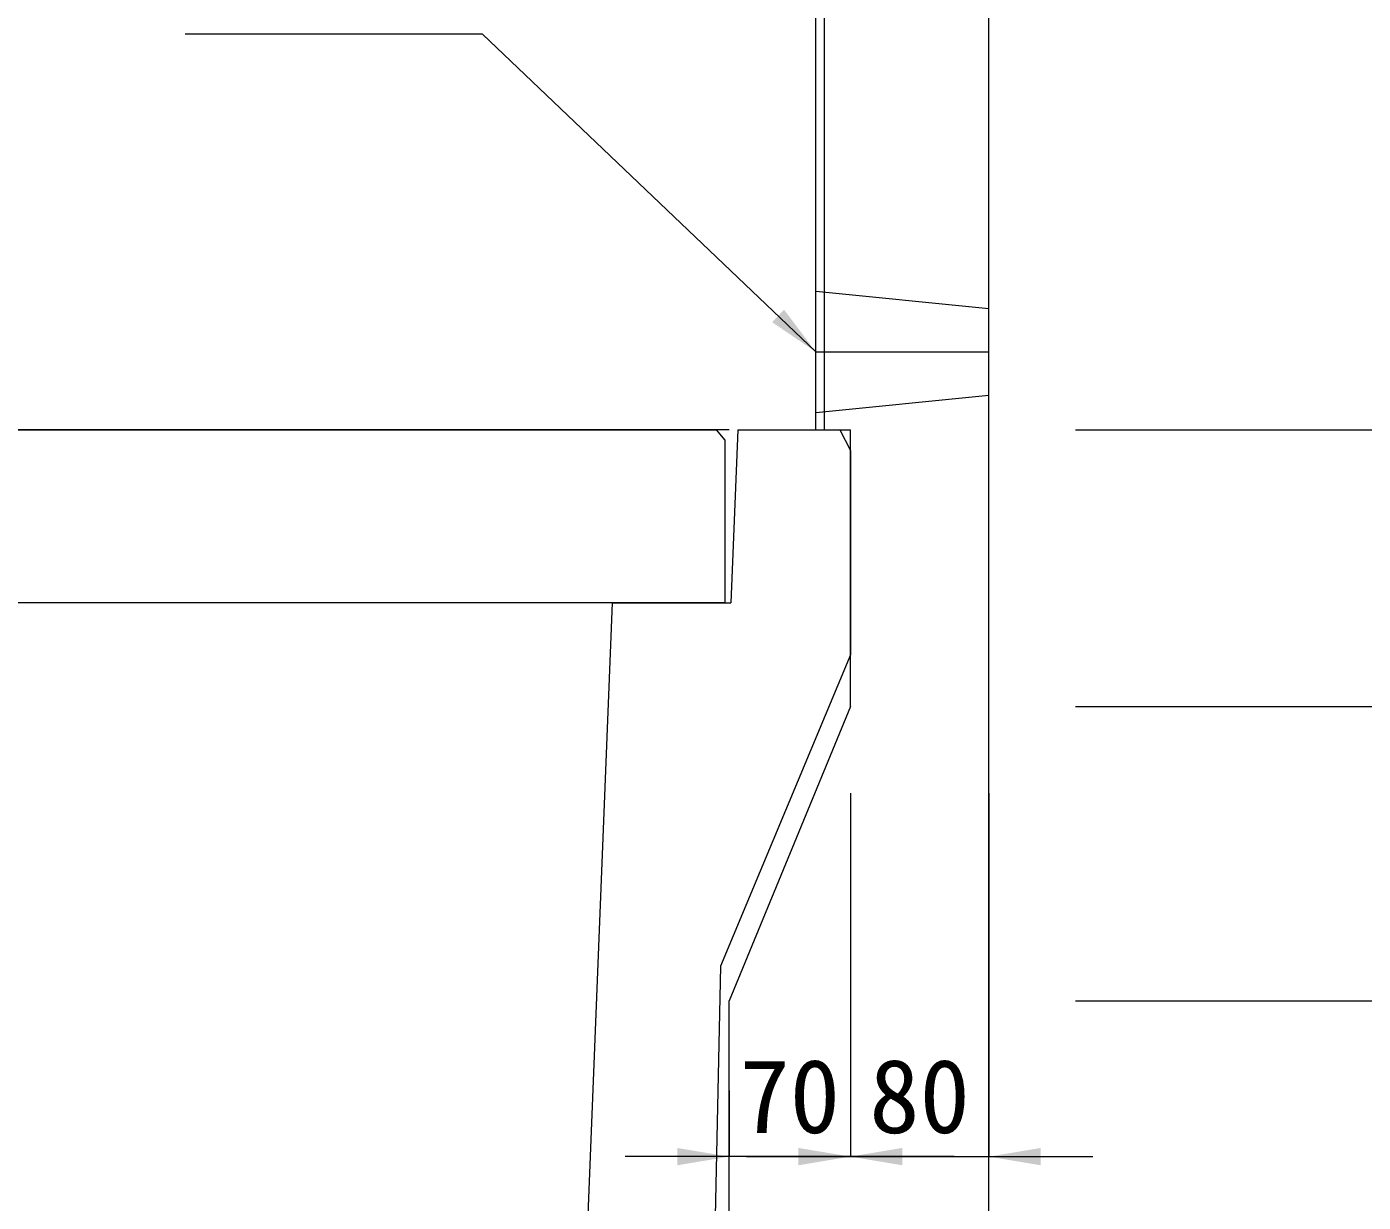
# Model space of a CAD drawing. Units: millimetres at full size. Extents: x 172874 to 217143, y 854931 to 903297.
# Drawn here: x 191674 to 192446, y 867965 to 868644 of the extents above; entities that cross this region are included whole.
import ezdxf
from ezdxf.enums import TextEntityAlignment as Align

# ---------------------------------------------------------------- set-up
doc = ezdxf.new("R2010")
doc.units = ezdxf.units.MM
doc.header["$LTSCALE"] = 20
doc.linetypes.add('DASHED', pattern=[7.5, 6, -1.5])
doc.linetypes.add('USER1', pattern=[28.575, 19.05, -3.175, 3.175, -3.175])
for name, color, linetype, lineweight in [('パネックスKDS', 2, 'Continuous', 13), ('寸法線', 7, 'Continuous', 13), ('引出線', 4, 'Continuous', 13), ('本体', 2, 'Continuous', 13), ('補助線', 8, 'Continuous', 13)]:
    doc.layers.add(name, color=color, linetype=linetype, lineweight=lineweight)
doc.styles.add('ＭＳ ゴシック', font='')
doc.styles.get('ＭＳ ゴシック').set_extended_font_data('MS Gothic')

# ---------------------------------------------------------------- blocks, each defined once
blk = doc.blocks.new('filled_arrow')
at = {"color": 0, "linetype": 'Continuous', "lineweight": -2}
blk.add_solid([(7.5, 1.25), (0, 0), (7.5, -1.25)], dxfattribs=at)

msp = doc.modelspace()

# ---------------------------------------------------------------- linework, layer by layer
at = {"layer": 'パネックスKDS', "lineweight": 5}
msp.add_line((192134.82, 868411.4), (192134.82, 869411.4), dxfattribs=at)
at = {"layer": 'パネックスKDS'}
for p, q in [((192229.82, 867531.4), (192229.82, 869411.4)), ((192129.82, 868411.4), (192129.82, 869406.4)), ((192129.82, 868411.4), (192149.82, 868411.4)), ((192149.82, 868251.4), (192149.82, 868411.4)), ((192149.82, 868251.4), (192079.82, 868081.4)), ((192079.82, 867536.4), (192079.82, 868081.4))]:
    msp.add_line(p, q, dxfattribs=at)
at = {"layer": 'パネックスKDS', "linetype": 'DASHED', "lineweight": 9}
for p, q in [((192129.82, 868491.4), (192229.82, 868481.4)), ((192129.82, 868421.4), (192229.82, 868431.4))]:
    msp.add_line(p, q, dxfattribs=at)
at = {"layer": '寸法線'}
for p, q in [((192079.82, 868411.4), (191584.82, 868411.4)), ((192279.82, 868411.4), (192603.17, 868411.4)), ((192279.82, 868411.4), (192515.67, 868411.4)), ((192279.82, 868251.4), (192515.67, 868251.4)), ((192279.82, 868251.4), (192515.67, 868251.4)), ((192149.82, 868201.4), (192149.82, 867991.4)), ((192229.82, 868201.4), (192229.82, 867991.4)), ((192279.82, 868081.4), (192515.67, 868081.4)), ((192279.82, 868081.4), (192515.67, 868081.4)), ((192079.82, 868029.67), (192079.82, 867991.4)), ((192149.82, 868031.4), (192149.82, 867991.4)), ((192209.82, 867991.4), (192019.82, 867991.4)), ((192089.82, 867991.4), (192289.82, 867991.4))]:
    msp.add_line(p, q, dxfattribs=at)
at = {"layer": '引出線'}
msp.add_lwpolyline([(192129.82, 868456.4), (191937.36, 868639.85), (191765.62, 868639.85)], dxfattribs=at)
at = {"layer": '本体'}
for p, q in [((192084.82, 868411.4), (192080.82, 868311.4)), ((192084.82, 868411.4), (192143.82, 868411.4)), ((192143.82, 868411.4), (192149.82, 868399.4)), ((192149.82, 868399.4), (192149.82, 868281.4)), ((192012.32, 868311.4), (191987.01, 867678.6)), ((192012.32, 868311.4), (192080.82, 868311.4)), ((192149.82, 868281.4), (192074.82, 868101.4)), ((192074.82, 868101.4), (192063.15, 867556.4))]:
    msp.add_line(p, q, dxfattribs=at)
at = {"layer": '本体', "lineweight": 20}
msp.add_lwpolyline([(191547.32, 868405.4), (191552.32, 868411.4), (192072.32, 868411.4), (192077.32, 868405.4), (192077.32, 868311.4), (191547.32, 868311.4)], close=True, dxfattribs=at)
at = {"layer": '補助線', "linetype": 'USER1'}
msp.add_line((192129.82, 868456.4), (192229.82, 868456.4), dxfattribs=at)

# ---------------------------------------------------------------- block references
at = {"layer": '寸法線', "xscale": 4, "yscale": 4, "rotation": 180}
for p in [(192079.82, 867991.4), (192149.82, 867991.4)]:
    msp.add_blockref('filled_arrow', p, dxfattribs=at)
at = {"layer": '寸法線', "xscale": 4, "yscale": 4}
for p in [(192149.82, 867991.4), (192229.82, 867991.4)]:
    msp.add_blockref('filled_arrow', p, dxfattribs=at)
at = {"layer": '引出線', "xscale": 4, "yscale": 4, "rotation": 136.4}
msp.add_blockref('filled_arrow', (192129.82, 868456.4), dxfattribs=at)

# ---------------------------------------------------------------- texts
at = {"layer": '寸法線', "style": 'ＭＳ ゴシック'}
for s, p in [('70', (192114.82, 868026.4)), ('80', (192189.82, 868026.4))]:
    msp.add_text(s, height=42.72, dxfattribs=at).set_placement(p, align=Align.MIDDLE_CENTER)

doc.saveas('drawing.dxf')
